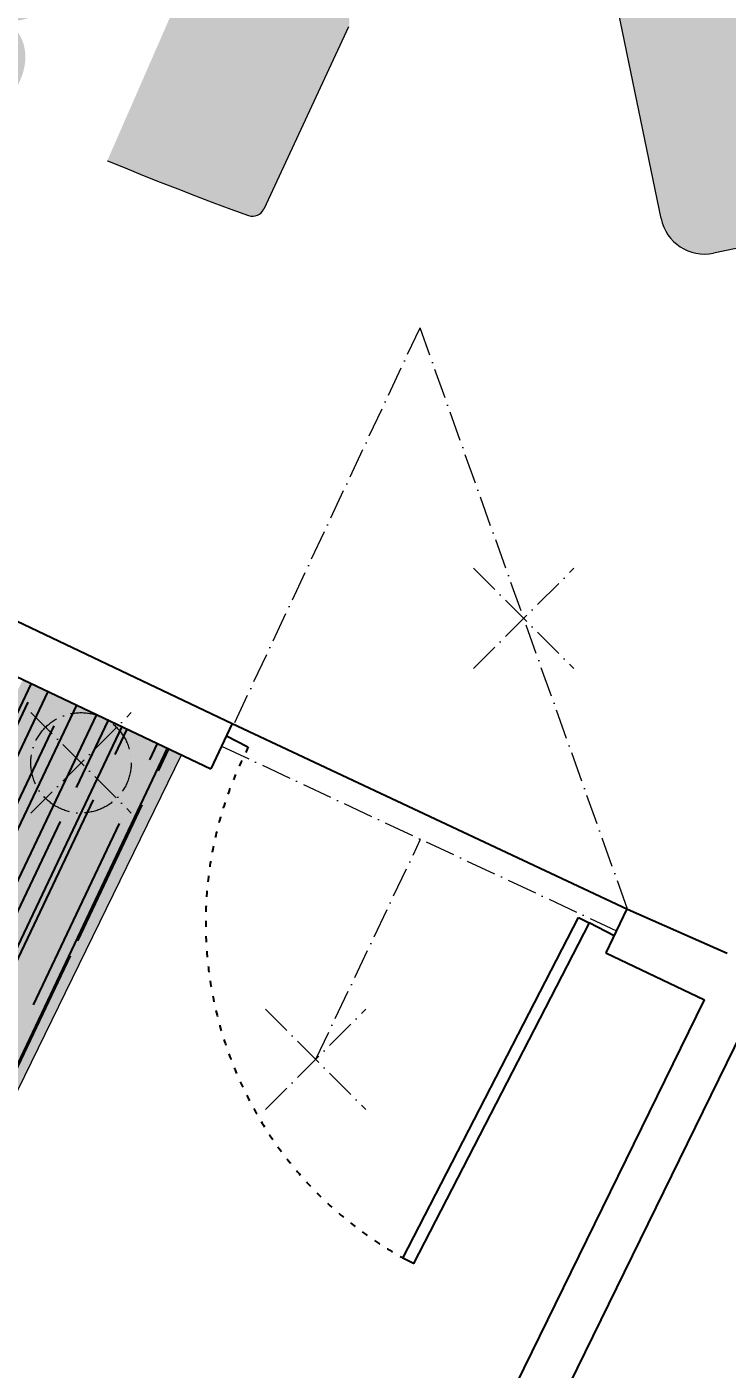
# Model space of a CAD drawing. Header units: millimetres. Extents: x -16811 to 32579, y 147992 to 176118.
# Drawn here: x 19037 to 20432, y 157699 to 160373 of the extents above; entities that cross this region are included whole.
import ezdxf

# ---------------------------------------------------------------- set-up
doc = ezdxf.new("R2010")
doc.units = ezdxf.units.MM
doc.header["$MEASUREMENT"] = 0
doc.header["$PDMODE"] = 3
doc.header["$PDSIZE"] = 100
doc.linetypes.add('ACAD_ISO03W100', pattern=[30, 12, -18])
doc.linetypes.add('ACAD_ISO10W100', pattern=[18, 12, -3, 0, -3])
doc.layers.add('0[34]', color=6, linetype='ACAD_ISO10W100', lineweight=30, plot=False)
for name, color, linetype in [('Door[34]', 8, 'Continuous'), ('Hatching[34]', 7, 'Continuous'), ('Wall[34]', 7, 'Continuous')]:
    doc.layers.add(name, color=color, linetype=linetype)
for name, color, linetype, lineweight in [('Furniture[34]', 7, 'Continuous', 20), ('Room.Text[4]', 7, 'Continuous', 20), ('Wall.Furniture[34]', 7, 'Continuous', 20)]:
    doc.layers.add(name, color=color, linetype=linetype, lineweight=lineweight)
doc.styles.add('RoomInfo', font='stylu.ttf')

msp = doc.modelspace()

# ---------------------------------------------------------------- hatches: boundary and pattern name
at = {"layer": 'Hatching[34]'}
h = msp.add_hatch(color=254, dxfattribs=at)
h.set_gradient(color1=(188, 218, 240), color2=(188, 218, 240), centered=1, one_color=1, tint=0.84, name='SPHERICAL')
h.paths.add_polyline_path([(18546, 160897.9, -0.381867), (18576.6, 160911.1, -0.009331), (19667.6, 160404.7, -0.381867), (19677.3, 160372.8), (19508.9, 160009.9, -0.381867), (19478.2, 159996.7, -0.042114), (18387.2, 160503.1, -0.381867), (18377.5, 160535)])
h = msp.add_hatch(color=254, dxfattribs=at)
h.set_gradient(color1=(249, 237, 210), color2=(245, 227, 183), rotation=180, one_color=1, tint=0.84, name='INVCYLINDER')
h.paths.add_polyline_path([(20814, 160657.2, -0.41418), (20918.7, 160588.3, -0.000028), (20918.7, 160588.3), (21011.7, 160137.8, -0.414209), (20942.8, 160033.1), (20405, 159922.1, -0.412595), (20300.4, 159990.5), (20207.3, 160441.5, -0.413316), (20275.9, 160546.1)])
h = msp.add_hatch(color=29, dxfattribs=at)
h.set_gradient(color1=(87, 49, 41), color2=(101, 56, 47), one_color=1, tint=0.29)
h.paths.add_polyline_path([(19345, 158922.3), (19028.8, 159072.4), (18599.1, 158194), (18913.5, 158040.2)])
at = {"layer": 'Hatching[34]', "true_color": 0x946247}
h = msp.add_hatch(dxfattribs=at)
h.set_pattern_fill('AR-RROOF', color=25, scale=99.980462, angle=244.5761, style=0)
h.set_pattern_definition([(244.576144, (-58655.84, 38685.91), (-4.131996, -241.57837), [1499.7069, -199.9609, 499.9023, -99.9805]), (244.57614, (-58667.78, 38544.35), (163.0191, 33.21078), [299.9414, -32.99355, 599.88277, -74.98535]), (244.576144, (-58600.55, 38604.275), (-162.69854, -498.30792), [799.8437, -139.97265, 399.92185, -99.98046])])
h.paths.add_polyline_path([(19345, 158922.3), (19028.8, 159072.4), (18599.1, 158194), (18913.5, 158040.2)])

# ---------------------------------------------------------------- linework, layer by layer
at = {"layer": '0[34]', "lineweight": 0, "ltscale": 5}
for p, q in [((19450.9, 158986.9), (19820.1, 159773.4)), ((20233.4, 158615.4), (19820.1, 159773.4)), ((19424.4, 158939.9), (20211.5, 158572.1)), ((19612.4, 158316.1), (19821.2, 158754.5))]:
    msp.add_line(p, q, dxfattribs=at)
msp.add_circle((19144.6, 158906.7), 100, dxfattribs=at)
for p in [(20026.8, 159194.4), (19144.6, 158906.7), (19612.4, 158316.1)]:
    msp.add_point(p, dxfattribs=at)
at = {"layer": 'Door[34]', "color": 8}
msp.add_line((19445.9, 158985.1), (20233.4, 158615.4), dxfattribs=at)
at = {"layer": 'Door[34]'}
for p, q in [((19434.3, 158960.6), (19477.1, 158938.5)), ((20206.8, 158562.2), (20156.8, 158588))]:
    msp.add_line(p, q, dxfattribs=at)
msp.add_lwpolyline([(20136.1, 158598.6), (20156.8, 158588), (19806.9, 157909.3), (19786.1, 157920)], close=True, dxfattribs=at)
at = {"layer": 'Door[34]', "linetype": 'ACAD_ISO03W100'}
msp.add_arc((20156.8, 158588), 763.6, 152.7187, 242.7187, dxfattribs=at)
at = {"layer": 'Furniture[34]'}
msp.add_line((19677.3, 160372.8), (19508.9, 160009.9), dxfattribs=at)
for points in [[(20300.3, 159991), (20207.3, 160441.5)], [(20942.8, 160033.1), (20405, 159922.1)]]:
    msp.add_lwpolyline(points, dxfattribs=at)
for centre, radius, start, end in [((21933.3, 166714.9), 7152.7, 240.27949, 249.92556), ((19486.2, 160020.5), 25, 251.5017, 335.1025), ((20387.1, 160008.9), 88.6, 191.6655, 281.6655)]:
    msp.add_arc(centre, radius, start, end, dxfattribs=at)
at = {"layer": 'Wall.Furniture[34]'}
msp.add_line((18913.5, 158040.2), (19345, 158922.3), dxfattribs=at)
at = {"layer": 'Wall[34]'}
for p, q in [((15445.3, 160884.2), (19445.9, 158985.1)), ((16716.3, 160170.1), (19403, 158894.8)), ((19473.9, 156351.9), (21299.2, 160083.2)), ((19445.9, 158985.1), (19403, 158894.8)), ((20232.4, 158615.9), (20190.5, 158528.3)), ((20233.4, 158615.4), (20432.1, 158527.4)), ((20190.5, 158528.3), (20386.6, 158434.6)), ((19413.6, 156445.5), (20386.6, 158434.6))]:
    msp.add_line(p, q, dxfattribs=at)

# ---------------------------------------------------------------- next in the draw order: texts
at = {"layer": 'Room.Text[4]', "insert": (19427, 161131.6), "char_height": 400, "width": 1966.667, "attachment_point": 3, "rotation": 336.3877, "style": 'RoomInfo', "bg_fill": 2}
msp.add_mtext('{\\C1;ROOM  408}', dxfattribs=at)

doc.saveas('drawing.dxf')
